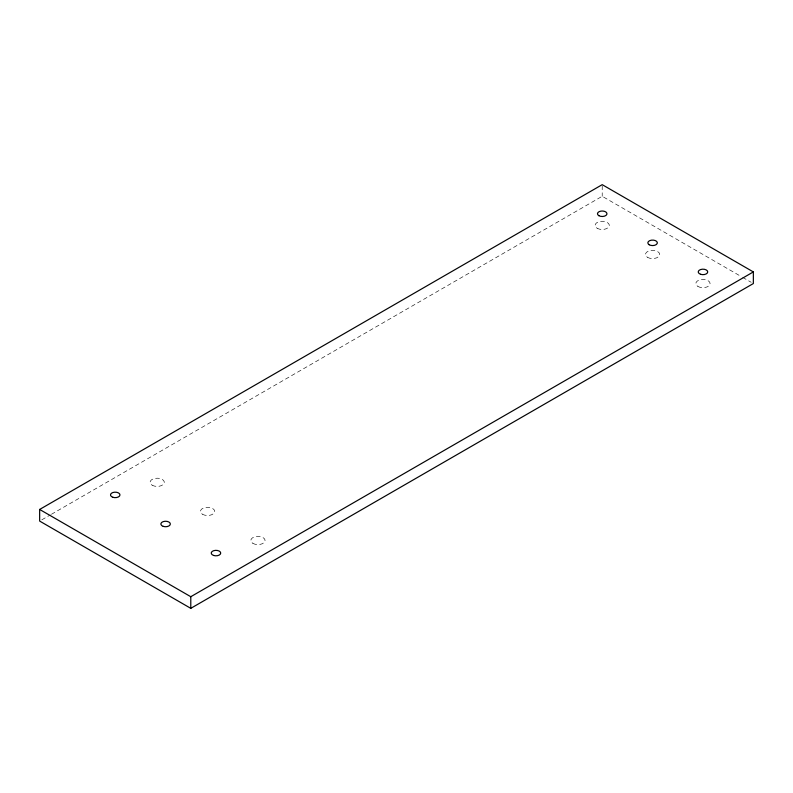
<?xml version="1.0" encoding="UTF-8"?>
<svg xmlns="http://www.w3.org/2000/svg" width="793" height="793" viewBox="0 0 793 793"><rect width="100%" height="100%" fill="white"/><g stroke="black" fill="none" stroke-linecap="round" stroke-linejoin="round"><path stroke-width="0.59" stroke-dasharray="3.96 2.97" d="M41.791 519.851L50.365 514.895M51.436 514.28L602.214 196.287L741.564 276.747M742.635 277.362L751.209 282.308M602.214 185.82L602.214 196.287M697.929 286.461A7.127 4.114 0 0 0 709.854 284.618A7.127 4.114 0 0 0 701.131 279.572A7.127 4.114 0 0 0 697.929 286.461M647.554 257.368A7.127 4.114 0 0 0 659.479 255.524A7.127 4.114 0 0 0 650.746 250.489A7.127 4.114 0 0 0 647.554 257.368M597.179 228.285A7.127 4.114 0 0 0 609.093 226.441A7.127 4.114 0 0 0 600.37 221.406A7.127 4.114 0 0 0 597.179 228.285M152.167 485.217A7.127 4.114 0 0 0 164.082 483.373A7.127 4.114 0 0 0 155.359 478.328A7.127 4.114 0 0 0 152.167 485.217M202.542 514.3A7.127 4.114 0 0 0 214.457 512.456A7.127 4.114 0 0 0 205.734 507.421A7.127 4.114 0 0 0 202.542 514.3M252.917 543.383A7.127 4.114 0 0 0 264.842 541.54A7.127 4.114 0 0 0 256.119 536.504A7.127 4.114 0 0 0 252.917 543.383"/><path stroke-width="1.19" d="M39.65 509.453L602.214 184.66L753.35 271.92L753.35 283.547L190.786 608.34L39.65 521.08L39.65 509.453L190.786 596.713L753.35 271.92M190.786 596.713L190.786 608.34M598.854 215.686A4.748 2.746 0 0 0 606.804 214.457A4.748 2.746 0 0 0 600.985 211.097A4.748 2.746 0 0 0 598.854 215.686M649.229 244.769A4.748 2.746 0 0 0 657.179 243.54A4.748 2.746 0 0 0 651.36 240.18A4.748 2.746 0 0 0 649.229 244.769M700.596 274.289A4.748 2.746 0 0 0 707.723 271.92A4.748 2.746 0 0 0 700.596 269.541A4.748 2.746 0 0 0 700.596 274.289M112.844 497.28A4.748 2.746 0 0 0 119.971 494.911A4.748 2.746 0 0 0 112.844 492.532A4.748 2.746 0 0 0 112.844 497.28M163.219 526.364A4.748 2.746 0 0 0 170.346 523.995A4.748 2.746 0 0 0 163.219 521.616A4.748 2.746 0 0 0 163.219 526.364M213.604 555.457A4.748 2.746 0 0 0 220.722 553.078A4.748 2.746 0 0 0 213.604 550.709A4.748 2.746 0 0 0 213.604 555.457"/></g></svg>
